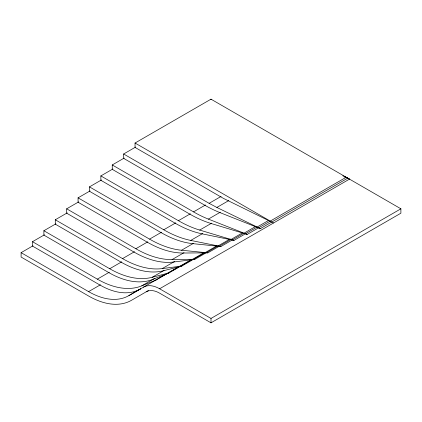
<?xml version="1.0" encoding="UTF-8"?>
<svg xmlns="http://www.w3.org/2000/svg" width="422" height="422" viewBox="0 0 422 422"><rect width="100%" height="100%" fill="white"/><g stroke="black" fill="none" stroke-linecap="round" stroke-linejoin="round"><path stroke-width="0.63" d="M135.04 143.026L273.535 222.985L223.412 198.382L135.04 147.41L135.04 143.026L211 99.17L400.895 208.806L400.895 213.194L211 322.83L159.6 293.153A26.855 15.503 60 0 0 146.17 291.824M143.485 287.171A32.225 18.605 60 0 1 159.6 288.769L349.495 179.128L347.707 178.179L260.358 228.613L219.772 212.524A134.28 77.527 60 0 1 204.918 205.298L123.646 158.371L123.646 153.988L135.636 147.067M342.817 175.8L347.707 178.179L345.934 177.398L247.186 234.405L211.084 223.491A128.905 74.425 60 0 1 189.805 214.112L112.252 169.338L112.252 164.949L124.237 158.034M268.846 220.279L234.036 240.376L202.149 233.846A123.535 71.323 60 0 1 175.156 223.196L100.858 180.299L100.858 175.916L112.843 168.995M255.727 226.424L220.922 246.522L192.938 243.663A118.165 68.222 60 0 1 160.961 232.543L89.464 191.266L89.464 186.877L101.444 179.962M242.65 232.754L207.846 252.847L183.433 253.021A112.795 65.12 60 0 1 147.225 242.154L78.07 202.228L78.07 197.844L90.05 190.929M230.196 238.931L194.827 259.351L173.627 262.015A107.425 62.023 60 0 1 133.943 252.029L66.676 213.194L66.676 208.806L78.656 201.89M216.665 245.947L181.871 266.034L163.525 270.734A102.05 58.922 60 0 1 121.109 262.162L55.282 224.156L55.282 219.772L67.262 212.857M204.353 252.488L168.99 272.902L153.133 279.28A96.68 55.82 60 0 1 108.739 272.559L43.888 235.117L43.888 230.734L55.868 223.818M140.257 289.033A80.565 46.515 60 0 1 99.977 285.045L32.494 246.084L32.494 241.7L44.468 234.785M148.507 290.473L131.553 300.264A85.94 49.617 60 0 1 88.583 296.007L21.1 257.045L21.1 252.662L32.969 245.81M112.252 164.949L193.524 211.876L205.509 204.955M100.858 175.916L178.411 220.69L190.396 213.769M123.646 153.988L209.112 203.33L221.102 196.409M89.464 186.877L163.762 229.774L175.742 222.858M78.07 197.844L149.567 239.121L161.552 232.205M66.676 208.806L135.831 248.732L147.811 241.817M55.282 219.772L122.549 258.607L134.523 251.691M43.888 230.734L109.715 268.74L121.694 261.825M209.112 203.33L216.861 207.45L228.845 200.529M32.494 241.7L97.345 279.137L109.319 272.222M193.524 211.876A134.28 77.527 60 0 0 208.378 219.102L220.363 212.182M21.1 252.662L88.583 291.623L100.452 284.771M178.411 220.69A128.905 74.425 60 0 0 199.69 230.069L211.675 223.148M163.762 229.774A123.535 71.323 60 0 0 190.755 240.424L202.739 233.503M149.567 239.121A118.165 68.222 60 0 0 181.544 250.241L193.524 243.32M135.831 248.732A112.795 65.12 60 0 0 172.039 259.599L184.018 252.683M122.549 258.607A107.425 62.023 60 0 0 162.233 268.592L174.782 261.35M109.715 268.74A102.05 58.922 60 0 0 152.131 277.312L164.111 270.402M97.345 279.137A96.68 55.82 60 0 0 141.739 285.858L154.858 278.283M88.583 291.623A80.565 46.515 60 0 0 128.863 295.611L179.972 266.108M128.863 295.611L140.732 288.759M154.879 280.593L192.121 259.208M159.6 288.769L211 318.441L400.895 208.806M141.739 285.858L156.193 279.95M152.131 277.312L168.99 272.902M162.233 268.592L181.871 266.034M172.039 259.599L194.827 259.351M181.544 250.241L207.846 252.847M190.755 240.424L220.922 246.522M199.69 230.069L234.036 240.376M345.054 177.071L345.934 177.398L344.721 176.918M208.378 219.102L247.186 234.405M216.861 207.45L260.358 228.613M211 99.17L211 99.719M211 318.441L211 322.83M345.096 177.087A32.225 18.605 60 0 1 349.495 179.128"/></g></svg>
